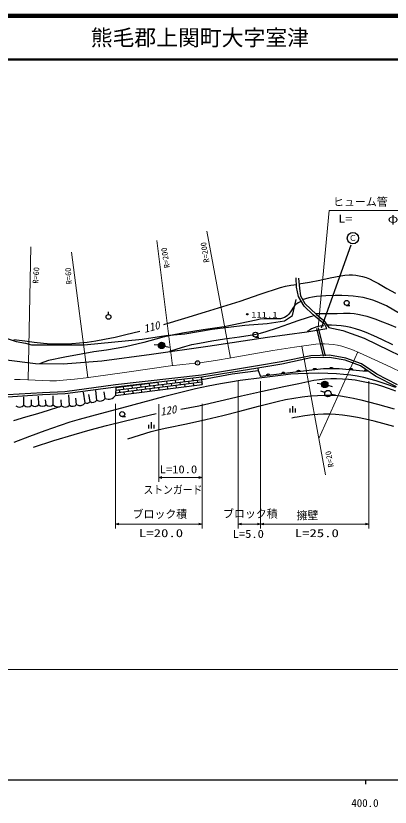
# Model space of a CAD drawing. Units: millimetres, scale not verified. Extents: x 40000 to 680000, y 20000 to 380000.
# Drawn here: x 387871 to 473625, y 198715 to 380000 of the extents above; entities that cross this region are included whole.
import ezdxf
from ezdxf.enums import TextEntityAlignment as Align

# ---------------------------------------------------------------- set-up
doc = ezdxf.new("R2010")
doc.units = ezdxf.units.MM
doc.header["$LTSCALE"] = 1000
doc.linetypes.add('CHAIN', pattern=[18.5, 12, -1.5, 3.5, -1.5])
for name, color, linetype, lineweight in [('M-BGD', 7, 'Continuous', 25), ('M-BGD-EXST', 7, 'Continuous', 25), ('M-BMK', 2, 'CHAIN', 13), ('M-BMK-SRVR', 3, 'Continuous', 25), ('M-STR-HTXT', 7, 'Continuous', 13), ('M-TTL', 2, 'Continuous', 140), ('M-TTL-BAND', 7, 'Continuous', 25), ('M-TTL-LINE', 7, 'Continuous', 50)]:
    doc.layers.add(name, color=color, linetype=linetype, lineweight=lineweight)
doc.layers.add('M-TTL-TXT', color=7, linetype='Continuous')
doc.styles.add('ＭＳ ゴシック', font='')
doc.styles.get('ＭＳ ゴシック').set_extended_font_data('MS Gothic')

msp = doc.modelspace()

# ---------------------------------------------------------------- linework, layer by layer
at = {"layer": 'M-BGD'}
for p, q in [((452181, 317826), (452123, 319976)), ((452588, 319917), (452820, 317536)), ((452588, 315735), (452181, 317826)), ((452820, 317536), (453111, 315851)), ((453924, 313469), (452588, 315735)), ((453111, 315851), (454098, 314108)), ((454098, 314108), (456713, 311552)), ((463654, 313651), (464400, 313651)), ((409096, 311579), (409096, 312170)), ((456016, 311532), (453924, 313469)), ((458688, 309325), (456016, 311532)), ((456713, 311552), (458455, 310216)), ((458455, 310216), (459559, 308589)), ((454505, 307640), (459095, 308395)), ((458389, 302052), (456824, 308364)), ((458777, 302148), (457212, 308460)), ((459095, 308395), (458688, 309325)), ((459559, 308589), (462754, 307892)), ((442759, 306389), (443506, 306389)), ((445486, 306362), (454505, 307640)), ((462754, 307892), (467692, 306149)), ((420531, 304560), (419534, 304634)), ((431892, 304329), (445486, 306362)), ((467692, 306149), (473444, 303303)), ((418937, 302470), (431892, 304329)), ((422005, 304315), (422973, 304063)), ((473444, 303303), (482506, 298946)), ((385751, 301191), (392374, 300378)), ((398706, 300262), (407536, 300959)), ((407536, 300959), (418937, 302470)), ((455422, 302121), (448683, 300727)), ((455480, 301622), (448776, 300235)), ((459748, 302237), (455422, 302121)), ((459712, 301736), (455480, 301622)), ((463336, 301113), (459712, 301736)), ((463466, 301598), (459748, 302237)), ((466837, 299815), (463336, 301113)), ((467068, 300262), (463466, 301598)), ((392374, 300378), (398706, 300262)), ((443223, 299797), (430442, 297706)), ((443305, 299304), (430511, 297211)), ((448683, 300727), (443223, 299797)), ((448776, 300235), (443305, 299304)), ((443305, 299304), (443392, 298787)), ((458360, 299125), (454364, 298664)), ((461925, 299156), (458360, 299125)), ((467365, 298634), (461925, 299156)), ((470298, 297450), (466837, 299815)), ((470554, 297880), (467068, 300262)), ((430442, 297706), (410690, 295440)), ((430515, 296726), (437399, 298019)), ((437399, 298019), (443392, 298787)), ((443392, 298787), (443945, 297404)), ((454364, 298664), (443945, 297404)), ((468748, 298508), (467365, 298634)), ((475104, 294988), (470298, 297450)), ((475317, 295440), (470554, 297880)), ((410686, 293045), (430524, 295537)), ((410686, 293045), (430524, 295537)), ((410707, 293643), (430519, 296132)), ((410728, 294241), (430515, 296726)), ((410749, 294838), (420394, 296050)), ((430511, 297211), (410752, 294944)), ((416417, 295550), (416490, 294965)), ((417405, 295707), (417409, 295675)), ((418400, 295800), (418474, 295214)), ((419391, 295935), (419392, 295924)), ((420384, 296049), (420458, 295463)), ((421450, 295588), (421523, 295002)), ((422371, 296277), (422442, 295712)), ((423433, 295837), (423507, 295251)), ((424357, 296505), (424425, 295961)), ((425417, 296086), (425491, 295500)), ((426343, 296732), (426409, 296211)), ((426483, 295625), (426556, 295039)), ((427401, 296335), (427474, 295749)), ((428330, 296960), (428393, 296460)), ((428466, 295874), (428540, 295288)), ((429385, 296584), (429458, 295999)), ((430316, 297188), (430376, 296709)), ((430450, 296123), (430524, 295537)), ((430524, 295537), (430511, 297211)), ((457884, 295645), (456890, 295752)), ((399102, 293872), (393990, 293639)), ((410690, 295440), (399102, 293872)), ((410752, 294944), (399147, 293373)), ((403791, 291372), (403360, 293756)), ((406456, 291936), (406168, 294173)), ((408336, 292349), (408114, 293839)), ((410752, 294944), (410686, 293045)), ((411445, 295024), (411457, 294927)), ((411531, 294341), (411605, 293756)), ((412449, 295052), (412523, 294466)), ((412597, 293880), (412670, 293294)), ((413432, 295251), (413441, 295177)), ((413515, 294591), (413588, 294005)), ((414433, 295301), (414507, 294715)), ((414580, 294129), (414654, 293544)), ((415418, 295479), (415425, 295426)), ((415499, 294840), (415572, 294254)), ((416564, 294379), (416638, 293793)), ((417482, 295089), (417556, 294503)), ((418548, 294628), (418621, 294042)), ((419466, 295338), (419540, 294752)), ((420531, 294877), (420605, 294291)), ((422515, 295126), (422589, 294540)), ((424499, 295376), (424572, 294790)), ((458668, 293692), (457725, 294025)), ((459353, 295368), (460318, 295105)), ((393990, 293639), (385973, 293175)), ((394016, 293140), (385998, 292675)), ((389707, 290789), (389673, 292755)), ((391493, 290789), (391452, 292032)), ((393129, 290920), (393037, 292866)), ((399147, 293373), (394016, 293140)), ((394840, 290920), (394705, 292004)), ((396439, 290920), (396428, 292977)), ((398319, 290657), (398263, 292004)), ((400180, 290789), (400024, 293144)), ((401798, 290958), (401608, 292394)), ((404876, 291616), (404611, 293255)), ((460118, 293336), (461108, 293195)), ((451257, 290617), (451257, 289117)), ((450657, 290021), (450657, 289121)), ((451857, 290021), (451857, 289121)), ((412256, 288176), (413002, 288176)), ((418854, 286930), (418854, 285430)), ((418254, 286333), (418254, 285433)), ((419454, 286333), (419454, 285433))]:
    msp.add_line(p, q, dxfattribs=at)
for points in [[(452706, 318594), (455108, 319004), (457495, 319473), (459882, 319994), (462294, 320458), (463261, 320589), (464240, 320661), (465008, 320660), (465774, 320599), (466545, 320474), (467305, 320290), (468098, 320035), (468877, 319721), (469919, 319217), (470935, 318658), (472860, 317544), (474824, 316476)], [(421801, 309296), (426573, 310730), (431357, 312171), (435311, 313386), (439246, 314657), (443859, 316244), (448502, 317777), (449656, 318052), (450831, 318271), (451521, 318381), (452222, 318486)], [(477033, 311060), (472765, 313556), (471723, 314060), (470657, 314509), (469620, 314875), (468553, 315187), (467420, 315454), (466265, 315664), (465152, 315808), (464028, 315891), (462551, 315931), (461061, 315911), (458914, 315819), (456770, 315667), (455870, 315546), (454972, 315364), (454206, 315150), (453447, 314902)], [(391481, 304646), (403556, 304595), (416790, 305911), (422263, 306743), (426559, 307158), (432864, 308198), (440347, 309168), (445475, 309514), (449424, 310138), (451225, 311316), (452126, 314988)], [(453124, 314579), (452535, 314245), (451994, 313868), (451703, 313593), (451455, 313277), (450970, 312433), (450432, 311619), (450136, 311331), (449799, 311088), (449396, 310875), (448973, 310721), (448504, 310615), (448012, 310567), (446411, 310622), (444797, 310617), (443844, 310497), (442904, 310318), (439247, 309513), (435569, 308764), (430802, 308066), (426045, 307309), (423687, 306821), (421331, 306272), (417165, 305200), (412989, 304187), (410820, 303781), (408639, 303433), (405740, 303001), (402845, 302508), (399097, 301794), (395361, 301020), (394307, 300689), (393266, 300313)], [(456574, 311834), (459007, 311809), (461447, 311845), (462962, 311893), (464469, 311881), (465351, 311811), (466234, 311681), (467266, 311460), (468299, 311176), (470104, 310575), (471900, 309913), (473439, 309306), (474949, 308646)], [(383431, 311119), (383016, 308879), (383846, 307302), (384758, 306472), (387912, 305393), (390070, 304978), (391481, 304646)], [(423143, 303167), (424837, 303739), (426558, 304256), (428226, 304672), (429910, 305029), (432771, 305561), (435638, 306033), (439104, 306496), (442558, 307017), (443890, 307333), (445219, 307710), (447827, 308552), (450413, 309449), (452548, 310217), (454701, 310928), (455336, 311093), (455982, 311242)], [(458445, 309004), (457619, 308892), (456811, 308722), (456221, 308522), (455640, 308261), (455133, 307997), (454623, 307712)], [(474256, 304619), (471683, 305864), (469917, 306675), (468117, 307434), (466899, 307891), (465662, 308289), (464588, 308573), (463490, 308801), (462431, 308960), (461366, 309060), (460181, 309105), (458983, 309111)], [(387413, 305879), (389918, 305538), (392071, 305246), (394236, 305012), (395908, 304893), (397594, 304833), (399152, 304842), (400721, 304912), (402476, 305054), (404226, 305256), (406216, 305551), (408205, 305906), (410634, 306411), (413059, 306976), (414677, 307377), (416291, 307788)], [(455965, 298849), (455986, 298944), (456025, 299027), (456090, 299123), (456172, 299181), (456262, 299220), (456385, 299234), (456482, 299217), (456575, 299179), (456663, 299101), (456719, 299029), (456760, 298941)], [(459743, 299137), (459774, 299230), (459821, 299308), (459896, 299397), (459984, 299445), (460078, 299474), (460202, 299475), (460296, 299448), (460384, 299401), (460463, 299314), (460512, 299236), (460543, 299144)], [(464247, 298933), (464288, 299022), (464343, 299095), (464427, 299175), (464519, 299214), (464615, 299233), (464739, 299222), (464830, 299185), (464913, 299128), (464982, 299033), (465022, 298951), (465043, 298857)], [(474921, 294844), (472685, 295641), (470424, 296383), (469002, 296789), (467565, 297137), (466084, 297429), (464591, 297663), (462951, 297855), (461305, 297987), (459309, 298077), (457301, 298108), (454942, 298087), (452576, 298006), (450864, 297887), (449145, 297706), (444199, 297060), (439244, 296428), (437012, 296100), (434775, 295711), (431901, 295144), (429038, 294518), (425364, 293638), (421694, 292697), (416875, 291406), (412047, 290100), (407223, 288825), (402398, 287522), (400213, 286881), (398036, 286179), (394521, 284938), (391014, 283636), (387393, 282232)], [(445285, 297566), (445305, 297661), (445344, 297745), (445409, 297841), (445490, 297899), (445580, 297938), (445703, 297953), (445800, 297937), (445893, 297900), (445981, 297822), (446038, 297750), (446079, 297662)], [(448758, 297986), (448778, 298082), (448817, 298165), (448882, 298261), (448963, 298319), (449053, 298358), (449176, 298373), (449273, 298357), (449366, 298320), (449454, 298242), (449511, 298170), (449552, 298082)], [(452231, 298406), (452252, 298502), (452290, 298585), (452355, 298681), (452436, 298739), (452526, 298779), (452649, 298793), (452746, 298777), (452839, 298740), (452927, 298662), (452984, 298590), (453025, 298502)], [(467658, 298607), (467699, 298696), (467753, 298769), (467837, 298850), (467929, 298890), (468025, 298909), (468149, 298898), (468240, 298862), (468323, 298806), (468393, 298711), (468434, 298629), (468455, 298535)], [(425673, 289859), (427740, 290237), (429812, 290677), (434670, 291805), (439535, 292940), (444404, 294013), (449293, 295051), (452716, 295807), (456157, 296504), (457413, 296693), (458685, 296824), (460014, 296896), (461356, 296908), (462738, 296861), (464113, 296755), (465581, 296579), (467040, 296343), (468567, 296034), (470091, 295664), (471647, 295223), (473193, 294721), (474031, 294430), (474876, 294129)], [(413538, 283094), (416203, 283953), (418892, 284756), (420678, 285225), (422480, 285636), (426956, 286555), (431428, 287535), (435317, 288455), (439200, 289436), (443453, 290585), (447732, 291679), (449628, 292078), (451537, 292418), (453457, 292699), (455398, 292922), (456956, 293054), (458515, 293126), (459724, 293127), (460928, 293067), (462227, 292933), (463520, 292738), (465219, 292409), (466921, 292017), (470743, 291037), (474540, 290002)], [(397617, 290347), (395254, 289574), (392871, 288857), (390080, 288067), (387309, 287221)], [(391912, 281218), (396574, 282688), (401263, 284105), (404936, 285151), (408634, 286142), (412714, 287166), (416819, 288134), (418428, 288499), (420048, 288864)], [(474459, 285898), (471910, 286643), (469963, 287150), (468002, 287599), (466168, 287967), (464315, 288277), (462710, 288487), (461097, 288639), (459709, 288714), (458319, 288729), (457063, 288682), (455799, 288575), (454055, 288348), (452316, 288060), (451713, 287953), (451101, 287843)]]:
    msp.add_lwpolyline(points, dxfattribs=at)
for centre, radius in [((463654, 314225), 574), ((409096, 311023), 548), ((440889, 311643), 150), ((440889, 311643), 131), ((440889, 311643), 112), ((440889, 311643), 93.8), ((440889, 311643), 75), ((440889, 311643), 56.2), ((440889, 311642), 37.5), ((440889, 311643), 18.8), ((442759, 306962), 574), ((421279, 304504), 746), ((421279, 304504), 660), ((421279, 304504), 574), ((421279, 304504), 484), ((421279, 304504), 398), ((421279, 304504), 292), ((421279, 304504), 202), ((421279, 304504), 116), ((421279, 304504), 22.5), ((458630, 295565), 746), ((458630, 295565), 660), ((458630, 295565), 574), ((458630, 295565), 484), ((458630, 295565), 398), ((458630, 295565), 292), ((458630, 295565), 202), ((458630, 295565), 116), ((458630, 295565), 22.5), ((459375, 293443), 746), ((412256, 288750), 574)]:
    msp.add_circle(centre, radius, dxfattribs=at)
for centre, radius, start, end in [((405498, 292605), 1168, 237.83823, 325.04386), ((407179, 293130), 1396, 238.8046, 326.01024), ((409146, 293931), 1777, 242.88594, 330.09158), ((388730, 291696), 1334, 229.91386, 317.11949), ((390600, 291727), 1295, 226.39719, 313.60281), ((392242, 291713), 1190, 230.99728, 318.20291), ((393985, 291819), 1241, 226.39719, 313.60281), ((395639, 291759), 1159, 226.39719, 313.60281), ((397517, 291776), 1376, 218.42757, 305.63321), ((399181, 291700), 1353, 230.44167, 317.64731), ((400900, 291722), 1179, 232.37151, 319.57715), ((402577, 292211), 1476, 238.1223, 325.32793), ((404205, 292064), 807, 239.08904, 326.29467)]:
    msp.add_arc(centre, radius, start, end, dxfattribs=at)
at = {"layer": 'M-BGD-EXST'}
msp.add_line((457878, 308507), (464719, 327509), dxfattribs=at)
msp.add_circle((465091, 329063), 1304, dxfattribs=at)
at = {"layer": 'M-BMK'}
for points in [[(429992, 300541), (433582, 301053), (437164, 301624), (441951, 302515), (446751, 303347), (451684, 304064), (456627, 304799), (457614, 304865), (458606, 304870), (459607, 304815), (460604, 304700), (461590, 304524), (462572, 304288), (463721, 303940), (464861, 303531), (466578, 302829), (468271, 302071), (472774, 299936), (477297, 297808)], [(387535, 296698), (388851, 296679), (392273, 296500), (395697, 296382), (397194, 296410), (398700, 296498), (401337, 296749), (403978, 297062), (408920, 297736), (413866, 298464), (418575, 299152), (423302, 299782), (426149, 300112), (428999, 300420)]]:
    msp.add_lwpolyline(points, dxfattribs=at)
at = {"layer": 'M-BMK-SRVR'}
for radius in [498, 15]:
    msp.add_circle((429495, 300479), radius, dxfattribs=at)
at = {"layer": 'M-STR-HTXT'}
for p, q in [((457118, 308564), (459687, 335419)), ((459687, 335419), (483973, 335419)), ((431661, 330702), (437046, 301604)), ((423788, 299841), (420140, 328536)), ((390686, 296593), (391337, 327109)), ((400638, 325893), (404345, 297109)), ((453397, 304336), (458833, 274832)), ((466191, 302996), (457292, 283194)), ((438837, 296283), (438837, 262579)), ((443945, 296283), (443945, 262579)), ((468748, 262579), (468748, 296283)), ((410686, 291136), (410686, 262579)), ((420605, 291022), (420605, 273243)), ((430524, 262579), (430524, 291136)), ((420605, 274243), (430524, 274243)), ((410686, 263579), (430524, 263579)), ((438837, 263579), (443945, 263579)), ((443945, 263579), (468748, 263579)), ((478552, 230270), (167087, 230270))]:
    msp.add_line(p, q, dxfattribs=at)
for points in [[(421355, 274028), (420605, 274243), (421355, 274457)], [(429774, 274459), (430524, 274243), (429774, 274030)], [(411436, 263364), (410686, 263579), (411436, 263793)], [(429774, 263795), (430524, 263579), (429774, 263365)], [(439587, 263364), (438837, 263579), (439587, 263793)], [(443195, 263795), (443945, 263579), (443195, 263365)], [(444695, 263364), (443945, 263579), (444695, 263793)], [(467998, 263795), (468748, 263579), (467998, 263365)]]:
    msp.add_lwpolyline(points, dxfattribs=at)
at = {"layer": 'M-TTL'}
msp.add_line((680000, 380000), (40000, 380000), dxfattribs=at)
at = {"layer": 'M-TTL-BAND'}
for p, q in [((40000, 205000), (579000, 205000)), ((468000, 205000), (468000, 204000))]:
    msp.add_line(p, q, dxfattribs=at)
at = {"layer": 'M-TTL-LINE'}
msp.add_line((40000, 370000), (680000, 370000), dxfattribs=at)

# ---------------------------------------------------------------- texts
at = {"layer": 'M-BGD', "style": 'ＭＳ ゴシック', "width": 1.35}
msp.add_text('111.1', height=1320, dxfattribs=at).set_placement((441789, 310443), align=Align.BOTTOM_LEFT)
at = {"layer": 'M-BGD', "style": 'ＭＳ ゴシック', "oblique": 15}
for s, rotation, p in [('110', 15.3, (417536, 306812)), ('120', 9.6, (421178, 287841))]:
    msp.add_text(s, height=1833, rotation=rotation, dxfattribs=at).set_placement(p, align=Align.BOTTOM_LEFT)
at = {"layer": 'M-BGD-EXST', "style": 'ＭＳ ゴシック'}
msp.add_text('Ｃ', height=1320, dxfattribs=at).set_placement((464164, 328052), align=Align.BOTTOM_LEFT)
at = {"layer": 'M-STR-HTXT', "style": 'ＭＳ ゴシック'}
for s, p in [('ヒューム管', (460544, 335921)), ('ブロック積', (414628, 264379)), ('ブロック積', (435348, 264479)), ('擁壁', (452170, 264079))]:
    msp.add_text(s, height=1833, dxfattribs=at).set_placement(p, align=Align.BOTTOM_LEFT)
for s, width, p in [('L=     φ300', 1.3, (461704, 332071)), ('L=10.0', 1.15, (420821, 274643)), ('ストンガード', 0.9, (417100, 269951)), ('L=20.0', 1.35, (416087, 260025)), ('L=5.0', 1.15, (437533, 259853)), ('L=25.0', 1.35, (451776, 260025))]:
    msp.add_text(s, height=1833, dxfattribs=dict(at, width=width)).set_placement(p, align=Align.BOTTOM_LEFT)
for s, rotation, p in [('R=200', 99.4, (423570, 322411)), ('R=200', 99.4, (432610, 323654)), ('R=60', 86.6, (393423, 318613)), ('R=60', 94.4, (401119, 318613)), ('R=20', 101.2, (461123, 276796))]:
    msp.add_text(s, height=1320, rotation=rotation, dxfattribs=at).set_placement(p, align=Align.BOTTOM_LEFT)
at = {"layer": 'M-TTL-BAND', "style": 'ＭＳ ゴシック'}
msp.add_text('400.0', height=1833, dxfattribs=at).set_placement((467844, 198195), align=Align.BOTTOM_CENTER)
at = {"layer": 'M-TTL-TXT', "style": 'ＭＳ ゴシック'}
msp.add_text('熊毛郡上関町大字室津', height=3666, dxfattribs=at).set_placement((405024, 375000), align=Align.MIDDLE_LEFT)

doc.saveas('drawing.dxf')
